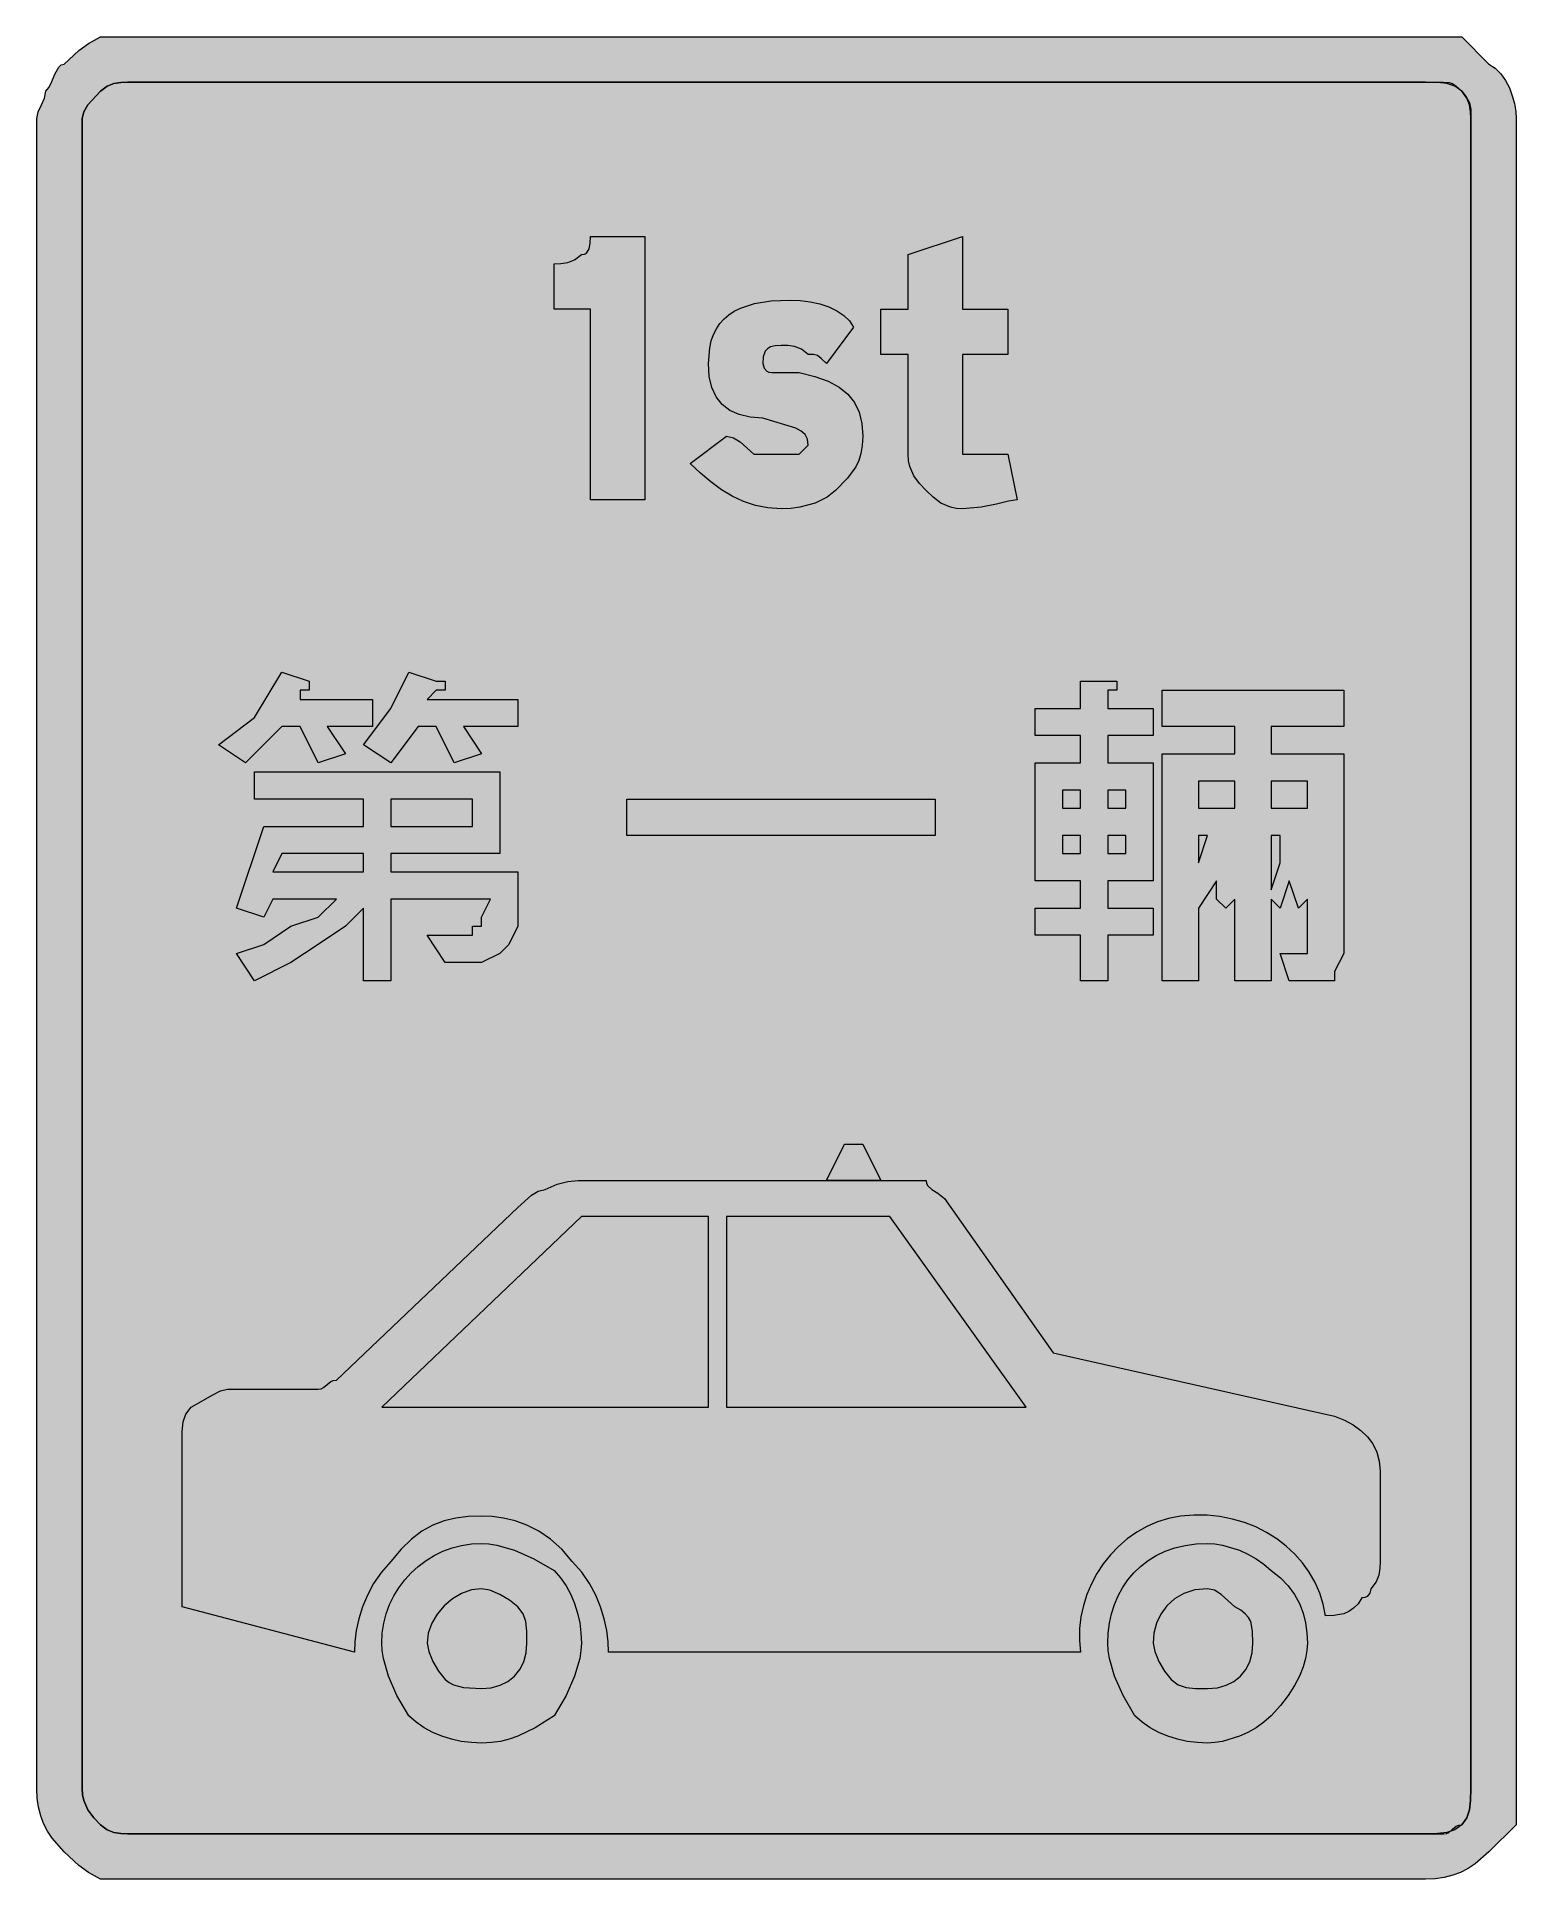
# Model space of a CAD drawing. Header units: metres. Extents: x 184 to 380, y 20 to 264.
import ezdxf

# ---------------------------------------------------------------- set-up
doc = ezdxf.new("R2010")
doc.units = ezdxf.units.M
for name, color, linetype, true_color in [('FILL_BLACK_000000', 7, 'Continuous', 0x000000), ('FILL_RED_FF0000', 7, 'Continuous', 0xff0000), ('FILL_WHITE_FFFFFF', 7, 'Continuous', 0xffffff)]:
    doc.layers.add(name, color=color, linetype=linetype, true_color=true_color)

msp = doc.modelspace()

# ---------------------------------------------------------------- hatches: boundary and pattern name
at = {"layer": 'FILL_BLACK_000000', "true_color": 0x000000}
h = msp.add_hatch(color=7, dxfattribs=at)
h.dxf.hatch_style = 1
h.paths.add_polyline_path([(376.35, 260.4), (377.19, 259.84), (377.93, 259.11), (378.54, 258.23), (379.05, 257.25), (379.44, 256.22), (379.72, 255.17), (379.89, 254.15), (379.95, 253.2), (379.95, 32.4), (379.95, 27.6), (376.35, 24), (374.53, 22.43), (373.59, 21.81), (372.6, 21.3), (371.56, 20.91), (370.44, 20.62), (369.25, 20.46), (367.95, 20.4), (196.35, 20.4), (192.75, 20.4), (191.16, 21.3), (189.9, 22.2), (187.95, 24), (186.37, 25.82), (185.76, 26.76), (185.25, 27.75), (184.86, 28.79), (184.57, 29.91), (184.41, 31.1), (184.35, 32.4), (184.35, 253.2), (184.54, 254.1), (184.95, 255), (185.36, 255.9), (185.55, 256.8), (185.95, 257.3), (186.26, 257.87), (186.75, 259.05), (187.24, 260.01), (187.55, 260.29), (187.95, 260.4), (189.9, 262.2), (191.16, 263.1), (192.75, 264), (196.35, 264), (367.95, 264), (372.75, 264), (376.35, 260.4)])
h.paths.add_polyline_path([(194.55, 257.85), (193.65, 257.49), (192.75, 256.8), (191.1, 255), (190.56, 254.1), (190.35, 253.2), (190.35, 32.4), (190.4, 31.55), (190.56, 30.81), (191.1, 29.55), (191.87, 28.52), (192.75, 27.6), (193.65, 26.91), (194.55, 26.55), (195.45, 26.42), (196.35, 26.4), (367.95, 26.4), (370.35, 26.4), (370.75, 26.45), (371.06, 26.59), (371.55, 27), (372.04, 27.41), (372.35, 27.55), (372.75, 27.6), (373.44, 28.52), (373.8, 29.55), (373.93, 30.81), (373.95, 32.4), (373.95, 253.2), (373.93, 254.1), (373.8, 255), (373.44, 255.9), (372.75, 256.8), (371.83, 257.49), (370.8, 257.85), (369.54, 257.98), (367.95, 258), (196.35, 258), (195.45, 257.98), (194.55, 257.85)], flags=16)
h = msp.add_hatch(color=7, dxfattribs=at)
h.dxf.hatch_style = 1
h.paths.add_polyline_path([(264.75, 202.8), (257.55, 202.8), (257.55, 228), (252.75, 228), (252.75, 234), (253.65, 234.02), (254.55, 234.15), (255.45, 234.51), (256.35, 235.2), (256.75, 235.25), (257.04, 235.41), (257.4, 235.95), (257.53, 236.72), (257.55, 237.6), (264.75, 237.6), (264.75, 202.8)])
h = msp.add_hatch(color=7, dxfattribs=at)
h.dxf.hatch_style = 1
h.paths.add_polyline_path([(312.75, 228), (312.75, 222), (306.75, 222), (306.75, 211.2), (306.75, 208.8), (309.15, 208.8), (310.35, 208.8), (312.75, 208.8), (313.95, 202.8), (312.82, 202.61), (311.25, 202.2), (309.22, 201.79), (306.75, 201.6), (305.9, 201.65), (305.16, 201.81), (303.9, 202.35), (302.87, 203.12), (301.95, 204), (301.07, 204.92), (300.3, 205.95), (299.76, 207.21), (299.6, 207.95), (299.55, 208.8), (299.55, 222), (295.95, 222), (295.95, 228), (299.55, 228), (299.55, 235.2), (306.75, 237.6), (306.75, 228), (312.75, 228)])
h = msp.add_hatch(color=7, dxfattribs=at)
h.dxf.hatch_style = 1
h.paths.add_polyline_path([(293.49, 209.96), (293.32, 208.89), (293.04, 207.97), (292.65, 207.15), (291.52, 205.63), (289.95, 204), (288.83, 203.12), (287.25, 202.35), (285.23, 201.81), (284.04, 201.65), (282.75, 201.6), (281, 201.71), (279.36, 202.03), (277.79, 202.55), (276.3, 203.25), (274.86, 204.12), (273.47, 205.14), (272.1, 206.31), (270.75, 207.6), (275.55, 211.2), (276.45, 210.99), (277.35, 210.45), (279.15, 208.8), (282.75, 208.8), (285.15, 208.8), (286.35, 210), (286.24, 210.79), (285.92, 211.41), (285.4, 211.88), (284.7, 212.25), (280.35, 213.6), (278.66, 213.71), (277.2, 214.05), (275.96, 214.61), (274.95, 215.4), (274.16, 216.41), (273.6, 217.65), (273.26, 219.11), (273.15, 220.8), (273.32, 222.88), (273.53, 223.8), (273.82, 224.64), (274.2, 225.41), (274.67, 226.09), (275.22, 226.71), (275.85, 227.25), (276.57, 227.72), (277.37, 228.12), (279.22, 228.73), (281.42, 229.09), (283.95, 229.2), (285.3, 229.14), (286.61, 228.97), (287.87, 228.69), (289.05, 228.3), (290.11, 227.79), (291.04, 227.17), (291.79, 226.44), (292.35, 225.6), (288.75, 220.8), (288.04, 221.49), (287.55, 221.85), (287.06, 221.98), (286.35, 222), (285.45, 222.69), (284.55, 223.05), (283.65, 223.18), (282.75, 223.2), (281.96, 223.15), (281.36, 222.99), (280.94, 222.76), (280.65, 222.45), (280.39, 221.68), (280.35, 220.8), (280.5, 220.2), (280.86, 219.79), (281.15, 219.65), (281.55, 219.6), (285.15, 219.6), (287.23, 219.09), (288.99, 218.46), (290.44, 217.68), (291.6, 216.75), (292.47, 215.65), (293.08, 214.37), (293.44, 212.89), (293.55, 211.2), (293.49, 209.96)])
h = msp.add_hatch(color=7, dxfattribs=at)
h.dxf.hatch_style = 1
h.paths.add_polyline_path([(220.35, 177.6), (219.15, 177.6), (219.15, 176.4), (228.75, 176.4), (228.75, 172.8), (222.75, 172.8), (225.15, 169.2), (221.55, 168), (219.15, 172.8), (216.75, 172.8), (211.95, 168), (208.35, 170.4), (213.15, 174), (216.75, 180), (220.35, 178.8), (220.35, 177.6)])
h = msp.add_hatch(color=7, dxfattribs=at)
h.dxf.hatch_style = 1
h.paths.add_polyline_path([(238.35, 178.8), (238.35, 177.6), (237.15, 177.6), (235.95, 176.4), (247.95, 176.4), (247.95, 172.8), (240.75, 172.8), (243.15, 169.2), (239.55, 168), (237.15, 172.8), (234.75, 172.8), (231.15, 168), (227.55, 170.4), (231.15, 175.2), (233.55, 180), (237.15, 178.8), (238.35, 178.8)])
h = msp.add_hatch(color=7, dxfattribs=at)
h.dxf.hatch_style = 1
h.paths.add_polyline_path([(325.95, 178.8), (327.15, 178.8), (327.15, 177.6), (325.95, 177.6), (325.95, 175.2), (331.95, 175.2), (331.95, 171.6), (325.95, 171.6), (325.95, 168), (331.95, 168), (331.95, 152.4), (325.95, 152.4), (325.95, 148.8), (331.95, 148.8), (331.95, 145.2), (325.95, 145.2), (325.95, 139.2), (322.35, 139.2), (322.35, 145.2), (316.35, 145.2), (316.35, 148.8), (322.35, 148.8), (322.35, 152.4), (316.35, 152.4), (316.35, 168), (322.35, 168), (322.35, 171.6), (316.35, 171.6), (316.35, 175.2), (322.35, 175.2), (322.35, 178.8), (324.75, 178.8), (325.95, 178.8)])
h.paths.add_polyline_path([(328.35, 162), (328.35, 164.4), (325.95, 164.4), (325.95, 162), (328.35, 162)], flags=16)
h.paths.add_polyline_path([(325.95, 156), (328.35, 156), (328.35, 158.4), (325.95, 158.4), (325.95, 156)], flags=16)
h.paths.add_polyline_path([(319.95, 164.4), (319.95, 162), (322.35, 162), (322.35, 164.4), (319.95, 164.4)], flags=16)
h.paths.add_polyline_path([(322.35, 158.4), (319.95, 158.4), (319.95, 156), (322.35, 156), (322.35, 158.4)], flags=16)
h = msp.add_hatch(color=7, dxfattribs=at)
h.dxf.hatch_style = 1
h.paths.add_polyline_path([(347.55, 169.2), (357.15, 169.2), (357.15, 142.8), (355.95, 140.4), (355.95, 139.2), (354.75, 139.2), (352.35, 139.2), (349.95, 139.2), (348.75, 142.8), (351.15, 142.8), (352.35, 142.8), (352.35, 144), (352.35, 150), (351.15, 148.8), (349.95, 152.4), (348.75, 148.8), (347.55, 150), (347.55, 139.2), (342.75, 139.2), (342.75, 150), (341.55, 148.8), (340.35, 150), (340.35, 152.4), (337.95, 148.8), (337.95, 139.2), (333.15, 139.2), (333.15, 169.2), (342.75, 169.2), (342.75, 172.8), (333.15, 172.8), (333.15, 177.6), (357.15, 177.6), (357.15, 172.8), (347.55, 172.8), (347.55, 169.2)])
h.paths.add_polyline_path([(339.15, 158.4), (337.95, 158.4), (337.95, 154.8), (339.15, 158.4)], flags=16)
h.paths.add_polyline_path([(347.55, 151.2), (348.75, 154.8), (348.75, 158.4), (347.55, 158.4), (347.55, 151.2)], flags=16)
h.paths.add_polyline_path([(347.55, 165.6), (347.55, 162), (352.35, 162), (352.35, 165.6), (347.55, 165.6)], flags=16)
h.paths.add_polyline_path([(342.75, 165.6), (337.95, 165.6), (337.95, 162), (342.75, 162), (342.75, 165.6)], flags=16)
h = msp.add_hatch(color=7, dxfattribs=at)
h.dxf.hatch_style = 1
h.paths.add_polyline_path([(231.15, 156), (231.15, 153.6), (247.95, 153.6), (247.95, 146.4), (246.75, 144), (245.55, 142.8), (243.15, 141.6), (240.75, 141.6), (238.35, 141.6), (235.95, 145.2), (239.55, 145.2), (241.95, 145.2), (241.95, 146.4), (243.15, 146.4), (243.15, 147.6), (244.35, 150), (231.15, 150), (231.15, 139.2), (227.55, 139.2), (227.55, 148.8), (225.15, 146.4), (221.55, 144), (217.95, 141.6), (213.15, 139.2), (210.75, 142.8), (214.35, 144), (217.95, 146.4), (221.55, 147.6), (223.95, 150), (215.55, 150), (214.35, 147.6), (210.75, 148.8), (214.35, 159.6), (227.55, 159.6), (227.55, 163.2), (213.15, 163.2), (213.15, 166.8), (245.55, 166.8), (245.55, 156), (231.15, 156)])
h.paths.add_polyline_path([(216.75, 156), (215.55, 153.6), (227.55, 153.6), (227.55, 156), (216.75, 156)], flags=16)
h.paths.add_polyline_path([(241.95, 163.2), (231.15, 163.2), (231.15, 159.6), (241.95, 159.6), (241.95, 163.2)], flags=16)
h = msp.add_hatch(color=7, dxfattribs=at)
h.dxf.hatch_style = 1
h.paths.add_polyline_path([(303.15, 163.2), (303.15, 158.4), (262.35, 158.4), (262.35, 163.2), (303.15, 163.2)])
h = msp.add_hatch(color=7, dxfattribs=at)
h.dxf.hatch_style = 1
h.paths.add_polyline_path([(295.95, 112.8), (288.75, 112.8), (291.15, 117.6), (293.55, 117.6), (295.95, 112.8)])
h = msp.add_hatch(color=7, dxfattribs=at)
h.dxf.hatch_style = 1
h.paths.add_polyline_path([(230.22, 54.23), (230.55, 55.49), (231, 56.7), (231.56, 57.85), (232.23, 58.94), (232.99, 59.96), (233.85, 60.9), (234.79, 61.76), (235.81, 62.52), (236.9, 63.19), (238.05, 63.75), (239.26, 64.2), (240.52, 64.53), (241.82, 64.73), (243.15, 64.8), (244.1, 64.74), (245.16, 64.58), (247.5, 63.9), (250.07, 62.77), (252.75, 61.2), (253.59, 60.25), (254.33, 59.19), (254.94, 58.06), (255.45, 56.85), (255.84, 55.59), (256.13, 54.28), (256.29, 52.95), (256.35, 51.6), (256.29, 50.65), (256.13, 49.59), (255.45, 47.25), (254.33, 44.68), (252.75, 42), (250.24, 40.43), (247.95, 39.3), (246.82, 38.91), (245.66, 38.62), (244.45, 38.46), (243.15, 38.4), (241.8, 38.46), (240.47, 38.62), (239.16, 38.91), (237.9, 39.3), (236.69, 39.81), (235.56, 40.43), (234.5, 41.16), (233.55, 42), (231.97, 44.68), (230.85, 47.25), (230.17, 49.59), (230.01, 50.65), (229.95, 51.6), (230.02, 52.93), (230.22, 54.23)])
h.paths.add_polyline_path([(236.7, 49.2), (237.47, 47.89), (238.35, 46.8), (238.85, 46.4), (239.44, 46.11), (240.75, 45.75), (243.15, 45.6), (244.44, 45.71), (245.61, 46.03), (246.63, 46.55), (247.5, 47.25), (248.2, 48.12), (248.72, 49.14), (249.04, 50.31), (249.15, 51.6), (249.13, 53.19), (249, 54.45), (248.64, 55.48), (247.95, 56.4), (246.86, 57.28), (245.55, 58.05), (244.24, 58.59), (243.15, 58.8), (241.81, 58.64), (240.51, 58.18), (239.29, 57.47), (238.2, 56.55), (237.28, 55.46), (236.57, 54.24), (236.11, 52.94), (235.95, 51.6), (236.16, 50.51), (236.7, 49.2)], flags=16)
h = msp.add_hatch(color=7, dxfattribs=at)
h.dxf.hatch_style = 1
h.paths.add_polyline_path([(326.17, 54.23), (326.45, 55.49), (326.83, 56.7), (327.32, 57.85), (327.91, 58.94), (328.61, 59.96), (329.4, 60.9), (330.29, 61.76), (331.28, 62.52), (332.37, 63.19), (333.54, 63.75), (334.81, 64.2), (336.17, 64.53), (337.62, 64.73), (339.15, 64.8), (340.1, 64.74), (341.14, 64.58), (343.35, 63.9), (344.47, 63.39), (345.56, 62.77), (346.6, 62.04), (347.55, 61.2), (348.79, 60.25), (349.82, 59.19), (350.65, 58.06), (351.3, 56.85), (351.78, 55.59), (352.11, 54.28), (352.29, 52.95), (352.35, 51.6), (352.29, 50.65), (352.11, 49.59), (351.78, 48.46), (351.3, 47.25), (350.65, 45.99), (349.82, 44.68), (348.79, 43.35), (347.55, 42), (346.6, 41.16), (345.56, 40.43), (344.47, 39.81), (343.35, 39.3), (341.14, 38.62), (340.1, 38.46), (339.15, 38.4), (337.8, 38.46), (336.47, 38.62), (335.16, 38.91), (333.9, 39.3), (332.69, 39.81), (331.56, 40.43), (330.5, 41.16), (329.55, 42), (327.97, 44.68), (326.85, 47.25), (326.17, 49.59), (326.01, 50.65), (325.95, 51.6), (326.01, 52.93), (326.17, 54.23)])
h.paths.add_polyline_path([(332.7, 49.2), (333.47, 47.89), (334.35, 46.8), (335.27, 46.11), (336.3, 45.75), (337.56, 45.62), (339.15, 45.6), (340.44, 45.71), (341.61, 46.03), (342.63, 46.55), (343.5, 47.25), (344.2, 48.12), (344.72, 49.14), (345.04, 50.31), (345.15, 51.6), (345.11, 53.19), (344.85, 54.45), (344.56, 54.99), (344.14, 55.48), (343.54, 55.95), (342.75, 56.4), (340.95, 58.05), (340.05, 58.59), (339.15, 58.8), (337.46, 58.64), (336, 58.18), (334.76, 57.47), (333.75, 56.55), (332.96, 55.46), (332.4, 54.24), (332.06, 52.94), (331.95, 51.6), (332.16, 50.51), (332.7, 49.2)], flags=16)
at = {"layer": 'FILL_RED_FF0000', "true_color": 0xff0000}
h = msp.add_hatch(color=7, dxfattribs=at)
h.dxf.hatch_style = 1
h.paths.add_polyline_path([(259.38, 54.83), (258.9, 56.4), (258.25, 57.97), (257.42, 59.51), (256.39, 61), (255.15, 62.4), (253.75, 64.04), (252.26, 65.36), (250.72, 66.41), (249.15, 67.2), (247.58, 67.77), (246.04, 68.14), (244.55, 68.34), (243.15, 68.4), (241.4, 68.34), (239.76, 68.14), (238.19, 67.77), (236.7, 67.2), (235.26, 66.41), (233.87, 65.36), (232.5, 64.04), (231.15, 62.4), (229.91, 61), (228.88, 59.51), (228.05, 57.97), (227.4, 56.4), (226.92, 54.83), (226.59, 53.29), (226.41, 51.8), (226.35, 50.4), (203.55, 56.4), (203.55, 78), (203.57, 79.59), (203.7, 80.85), (204.06, 81.88), (204.75, 82.8), (207.6, 84.45), (208.63, 84.99), (209.55, 85.2), (219.15, 85.2), (221.55, 85.2), (221.95, 85.25), (222.26, 85.39), (222.75, 85.8), (223.24, 86.21), (223.55, 86.35), (223.95, 86.4), (247.95, 109.2), (249.75, 110.85), (250.65, 111.39), (251.55, 111.6), (253.16, 112.29), (254.55, 112.65), (255.94, 112.78), (257.55, 112.8), (298.35, 112.8), (301.95, 112.8), (302, 112.4), (302.16, 112.09), (302.7, 111.6), (303.47, 111.11), (304.35, 110.4), (318.75, 90), (355.95, 81.6), (357.24, 81.09), (358.41, 80.47), (359.43, 79.74), (360.3, 78.9), (361, 77.94), (361.52, 76.87), (361.84, 75.69), (361.95, 74.4), (361.95, 62.4), (361.93, 61.5), (361.8, 60.6), (361.44, 59.7), (360.75, 58.8), (360.6, 58.2), (360.24, 57.79), (359.95, 57.65), (359.55, 57.6), (359.05, 56.81), (358.46, 56.21), (357.82, 55.79), (357.15, 55.5), (355.84, 55.24), (354.75, 55.2), (354.44, 56.75), (353.97, 58.23), (353.36, 59.64), (352.59, 60.97), (351.7, 62.23), (350.68, 63.38), (349.54, 64.44), (348.3, 65.4), (346.96, 66.24), (345.53, 66.97), (344.02, 67.56), (342.43, 68.02), (340.78, 68.35), (339.08, 68.52), (337.33, 68.54), (335.55, 68.4), (334, 68.09), (332.52, 67.63), (331.11, 67.01), (329.78, 66.26), (328.52, 65.39), (327.37, 64.39), (326.31, 63.29), (325.35, 62.1), (324.51, 60.82), (323.78, 59.47), (323.19, 58.06), (322.73, 56.59), (322.4, 55.08), (322.23, 53.54), (322.21, 51.97), (322.35, 50.4), (259.95, 50.4), (259.89, 51.8), (259.71, 53.29), (259.38, 54.83)])
h.paths.add_polyline_path([(256.35, 108), (229.95, 82.8), (273.15, 82.8), (273.15, 108), (256.35, 108)], flags=16)
h.paths.add_polyline_path([(275.55, 108), (275.55, 82.8), (315.15, 82.8), (297.15, 108), (275.55, 108)], flags=16)
at = {"layer": 'FILL_WHITE_FFFFFF', "true_color": 0xffffff}
h = msp.add_hatch(color=7, dxfattribs=at)
h.dxf.hatch_style = 1
h.paths.add_polyline_path([(367.95, 258), (370.35, 258), (371.06, 257.98), (371.55, 257.85), (372.04, 257.49), (372.75, 256.8), (373.35, 256.05), (373.76, 255.28), (373.95, 254.4), (373.95, 253.2), (373.95, 32.4), (373.93, 30.81), (373.8, 29.55), (373.44, 28.52), (372.75, 27.6), (371.83, 26.91), (370.8, 26.55), (369.54, 26.42), (367.95, 26.4), (196.35, 26.4), (195.45, 26.42), (194.55, 26.55), (193.65, 26.91), (192.75, 27.6), (191.87, 28.52), (191.1, 29.55), (190.56, 30.81), (190.4, 31.55), (190.35, 32.4), (190.35, 253.2), (190.56, 254.1), (191.1, 255), (192.75, 256.8), (193.65, 257.49), (194.55, 257.85), (195.45, 257.98), (196.35, 258), (367.95, 258)])

# ---------------------------------------------------------------- linework, layer by layer
at = {"layer": 'FILL_BLACK_000000', "lineweight": 0, "true_color": 0x000000}
for points in [[(376.35, 260.4), (377.19, 259.84), (377.93, 259.11), (378.54, 258.23), (379.05, 257.25), (379.44, 256.22), (379.72, 255.17), (379.89, 254.15), (379.95, 253.2), (379.95, 32.4), (379.95, 27.6), (376.35, 24), (374.53, 22.43), (373.59, 21.81), (372.6, 21.3), (371.56, 20.91), (370.44, 20.62), (369.25, 20.46), (367.95, 20.4), (196.35, 20.4), (192.75, 20.4), (191.16, 21.3), (189.9, 22.2), (187.95, 24), (186.37, 25.82), (185.76, 26.76), (185.25, 27.75), (184.86, 28.79), (184.57, 29.91), (184.41, 31.1), (184.35, 32.4), (184.35, 253.2), (184.54, 254.1), (184.95, 255), (185.36, 255.9), (185.55, 256.8), (185.95, 257.3), (186.26, 257.87), (186.75, 259.05), (187.24, 260.01), (187.55, 260.29), (187.95, 260.4), (189.9, 262.2), (191.16, 263.1), (192.75, 264), (196.35, 264), (367.95, 264), (372.75, 264)], [(194.55, 257.85), (193.65, 257.49), (192.75, 256.8), (191.1, 255), (190.56, 254.1), (190.35, 253.2), (190.35, 32.4), (190.4, 31.55), (190.56, 30.81), (191.1, 29.55), (191.87, 28.52), (192.75, 27.6), (193.65, 26.91), (194.55, 26.55), (195.45, 26.42), (196.35, 26.4), (367.95, 26.4), (370.35, 26.4), (370.75, 26.45), (371.06, 26.59), (371.55, 27), (372.04, 27.41), (372.35, 27.55), (372.75, 27.6), (373.44, 28.52), (373.8, 29.55), (373.93, 30.81), (373.95, 32.4), (373.95, 253.2), (373.93, 254.1), (373.8, 255), (373.44, 255.9), (372.75, 256.8), (371.83, 257.49), (370.8, 257.85), (369.54, 257.98), (367.95, 258), (196.35, 258), (195.45, 257.98)], [(264.75, 202.8), (257.55, 202.8), (257.55, 228), (252.75, 228), (252.75, 234), (253.65, 234.02), (254.55, 234.15), (255.45, 234.51), (256.35, 235.2), (256.75, 235.25), (257.04, 235.41), (257.4, 235.95), (257.53, 236.72), (257.55, 237.6), (264.75, 237.6)], [(312.75, 228), (312.75, 222), (306.75, 222), (306.75, 211.2), (306.75, 208.8), (309.15, 208.8), (310.35, 208.8), (312.75, 208.8), (313.95, 202.8), (312.82, 202.61), (311.25, 202.2), (309.22, 201.79), (306.75, 201.6), (305.9, 201.65), (305.16, 201.81), (303.9, 202.35), (302.87, 203.12), (301.95, 204), (301.07, 204.92), (300.3, 205.95), (299.76, 207.21), (299.6, 207.95), (299.55, 208.8), (299.55, 222), (295.95, 222), (295.95, 228), (299.55, 228), (299.55, 235.2), (306.75, 237.6), (306.75, 228)], [(293.49, 209.96), (293.32, 208.89), (293.04, 207.97), (292.65, 207.15), (291.52, 205.63), (289.95, 204), (288.83, 203.12), (287.25, 202.35), (285.23, 201.81), (284.04, 201.65), (282.75, 201.6), (281, 201.71), (279.36, 202.03), (277.79, 202.55), (276.3, 203.25), (274.86, 204.12), (273.47, 205.14), (272.1, 206.31), (270.75, 207.6), (275.55, 211.2), (276.45, 210.99), (277.35, 210.45), (279.15, 208.8), (282.75, 208.8), (285.15, 208.8), (286.35, 210), (286.24, 210.79), (285.92, 211.41), (285.4, 211.88), (284.7, 212.25), (280.35, 213.6), (278.66, 213.71), (277.2, 214.05), (275.96, 214.61), (274.95, 215.4), (274.16, 216.41), (273.6, 217.65), (273.26, 219.11), (273.15, 220.8), (273.32, 222.88), (273.53, 223.8), (273.82, 224.64), (274.2, 225.41), (274.67, 226.09), (275.22, 226.71), (275.85, 227.25), (276.57, 227.72), (277.37, 228.12), (279.22, 228.73), (281.42, 229.09), (283.95, 229.2), (285.3, 229.14), (286.61, 228.97), (287.87, 228.69), (289.05, 228.3), (290.11, 227.79), (291.04, 227.17), (291.79, 226.44), (292.35, 225.6), (288.75, 220.8), (288.04, 221.49), (287.55, 221.85), (287.06, 221.98), (286.35, 222), (285.45, 222.69), (284.55, 223.05), (283.65, 223.18), (282.75, 223.2), (281.96, 223.15), (281.36, 222.99), (280.94, 222.76), (280.65, 222.45), (280.39, 221.68), (280.35, 220.8), (280.5, 220.2), (280.86, 219.79), (281.15, 219.65), (281.55, 219.6), (285.15, 219.6), (287.23, 219.09), (288.99, 218.46), (290.44, 217.68), (291.6, 216.75), (292.47, 215.65), (293.08, 214.37), (293.44, 212.89), (293.55, 211.2)], [(220.35, 177.6), (219.15, 177.6), (219.15, 176.4), (228.75, 176.4), (228.75, 172.8), (222.75, 172.8), (225.15, 169.2), (221.55, 168), (219.15, 172.8), (216.75, 172.8), (211.95, 168), (208.35, 170.4), (213.15, 174), (216.75, 180), (220.35, 178.8)], [(238.35, 178.8), (238.35, 177.6), (237.15, 177.6), (235.95, 176.4), (247.95, 176.4), (247.95, 172.8), (240.75, 172.8), (243.15, 169.2), (239.55, 168), (237.15, 172.8), (234.75, 172.8), (231.15, 168), (227.55, 170.4), (231.15, 175.2), (233.55, 180), (237.15, 178.8)], [(325.95, 178.8), (327.15, 178.8), (327.15, 177.6), (325.95, 177.6), (325.95, 175.2), (331.95, 175.2), (331.95, 171.6), (325.95, 171.6), (325.95, 168), (331.95, 168), (331.95, 152.4), (325.95, 152.4), (325.95, 148.8), (331.95, 148.8), (331.95, 145.2), (325.95, 145.2), (325.95, 139.2), (322.35, 139.2), (322.35, 145.2), (316.35, 145.2), (316.35, 148.8), (322.35, 148.8), (322.35, 152.4), (316.35, 152.4), (316.35, 168), (322.35, 168), (322.35, 171.6), (316.35, 171.6), (316.35, 175.2), (322.35, 175.2), (322.35, 178.8), (324.75, 178.8)], [(347.55, 169.2), (357.15, 169.2), (357.15, 142.8), (355.95, 140.4), (355.95, 139.2), (354.75, 139.2), (352.35, 139.2), (349.95, 139.2), (348.75, 142.8), (351.15, 142.8), (352.35, 142.8), (352.35, 144), (352.35, 150), (351.15, 148.8), (349.95, 152.4), (348.75, 148.8), (347.55, 150), (347.55, 139.2), (342.75, 139.2), (342.75, 150), (341.55, 148.8), (340.35, 150), (340.35, 152.4), (337.95, 148.8), (337.95, 139.2), (333.15, 139.2), (333.15, 169.2), (342.75, 169.2), (342.75, 172.8), (333.15, 172.8), (333.15, 177.6), (357.15, 177.6), (357.15, 172.8), (347.55, 172.8)], [(231.15, 156), (231.15, 153.6), (247.95, 153.6), (247.95, 146.4), (246.75, 144), (245.55, 142.8), (243.15, 141.6), (240.75, 141.6), (238.35, 141.6), (235.95, 145.2), (239.55, 145.2), (241.95, 145.2), (241.95, 146.4), (243.15, 146.4), (243.15, 147.6), (244.35, 150), (231.15, 150), (231.15, 139.2), (227.55, 139.2), (227.55, 148.8), (225.15, 146.4), (221.55, 144), (217.95, 141.6), (213.15, 139.2), (210.75, 142.8), (214.35, 144), (217.95, 146.4), (221.55, 147.6), (223.95, 150), (215.55, 150), (214.35, 147.6), (210.75, 148.8), (214.35, 159.6), (227.55, 159.6), (227.55, 163.2), (213.15, 163.2), (213.15, 166.8), (245.55, 166.8), (245.55, 156)], [(319.95, 164.4), (319.95, 162), (322.35, 162), (322.35, 164.4)], [(328.35, 162), (328.35, 164.4), (325.95, 164.4), (325.95, 162)], [(342.75, 165.6), (337.95, 165.6), (337.95, 162), (342.75, 162)], [(347.55, 165.6), (347.55, 162), (352.35, 162), (352.35, 165.6)], [(241.95, 163.2), (231.15, 163.2), (231.15, 159.6), (241.95, 159.6)], [(303.15, 163.2), (303.15, 158.4), (262.35, 158.4), (262.35, 163.2)], [(322.35, 158.4), (319.95, 158.4), (319.95, 156), (322.35, 156)], [(325.95, 156), (328.35, 156), (328.35, 158.4), (325.95, 158.4)], [(339.15, 158.4), (337.95, 158.4), (337.95, 154.8)], [(347.55, 151.2), (348.75, 154.8), (348.75, 158.4), (347.55, 158.4)], [(216.75, 156), (215.55, 153.6), (227.55, 153.6), (227.55, 156)], [(295.95, 112.8), (288.75, 112.8), (291.15, 117.6), (293.55, 117.6)], [(230.22, 54.23), (230.55, 55.49), (231, 56.7), (231.56, 57.85), (232.23, 58.94), (232.99, 59.96), (233.85, 60.9), (234.79, 61.76), (235.81, 62.52), (236.9, 63.19), (238.05, 63.75), (239.26, 64.2), (240.52, 64.53), (241.82, 64.73), (243.15, 64.8), (244.1, 64.74), (245.16, 64.58), (247.5, 63.9), (250.07, 62.77), (252.75, 61.2), (253.59, 60.25), (254.33, 59.19), (254.94, 58.06), (255.45, 56.85), (255.84, 55.59), (256.13, 54.28), (256.29, 52.95), (256.35, 51.6), (256.29, 50.65), (256.13, 49.59), (255.45, 47.25), (254.33, 44.68), (252.75, 42), (250.24, 40.43), (247.95, 39.3), (246.82, 38.91), (245.66, 38.62), (244.45, 38.46), (243.15, 38.4), (241.8, 38.46), (240.47, 38.62), (239.16, 38.91), (237.9, 39.3), (236.69, 39.81), (235.56, 40.43), (234.5, 41.16), (233.55, 42), (231.97, 44.68), (230.85, 47.25), (230.17, 49.59), (230.01, 50.65), (229.95, 51.6), (230.02, 52.93)], [(326.17, 54.23), (326.45, 55.49), (326.83, 56.7), (327.32, 57.85), (327.91, 58.94), (328.61, 59.96), (329.4, 60.9), (330.29, 61.76), (331.28, 62.52), (332.37, 63.19), (333.54, 63.75), (334.81, 64.2), (336.17, 64.53), (337.62, 64.73), (339.15, 64.8), (340.1, 64.74), (341.14, 64.58), (343.35, 63.9), (344.47, 63.39), (345.56, 62.77), (346.6, 62.04), (347.55, 61.2), (348.79, 60.25), (349.82, 59.19), (350.65, 58.06), (351.3, 56.85), (351.78, 55.59), (352.11, 54.28), (352.29, 52.95), (352.35, 51.6), (352.29, 50.65), (352.11, 49.59), (351.78, 48.46), (351.3, 47.25), (350.65, 45.99), (349.82, 44.68), (348.79, 43.35), (347.55, 42), (346.6, 41.16), (345.56, 40.43), (344.47, 39.81), (343.35, 39.3), (341.14, 38.62), (340.1, 38.46), (339.15, 38.4), (337.8, 38.46), (336.47, 38.62), (335.16, 38.91), (333.9, 39.3), (332.69, 39.81), (331.56, 40.43), (330.5, 41.16), (329.55, 42), (327.97, 44.68), (326.85, 47.25), (326.17, 49.59), (326.01, 50.65), (325.95, 51.6), (326.01, 52.93)], [(236.7, 49.2), (237.47, 47.89), (238.35, 46.8), (238.85, 46.4), (239.44, 46.11), (240.75, 45.75), (243.15, 45.6), (244.44, 45.71), (245.61, 46.03), (246.63, 46.55), (247.5, 47.25), (248.2, 48.12), (248.72, 49.14), (249.04, 50.31), (249.15, 51.6), (249.13, 53.19), (249, 54.45), (248.64, 55.48), (247.95, 56.4), (246.86, 57.28), (245.55, 58.05), (244.24, 58.59), (243.15, 58.8), (241.81, 58.64), (240.51, 58.18), (239.29, 57.47), (238.2, 56.55), (237.28, 55.46), (236.57, 54.24), (236.11, 52.94), (235.95, 51.6), (236.16, 50.51)], [(332.7, 49.2), (333.47, 47.89), (334.35, 46.8), (335.27, 46.11), (336.3, 45.75), (337.56, 45.62), (339.15, 45.6), (340.44, 45.71), (341.61, 46.03), (342.63, 46.55), (343.5, 47.25), (344.2, 48.12), (344.72, 49.14), (345.04, 50.31), (345.15, 51.6), (345.11, 53.19), (344.85, 54.45), (344.56, 54.99), (344.14, 55.48), (343.54, 55.95), (342.75, 56.4), (340.95, 58.05), (340.05, 58.59), (339.15, 58.8), (337.46, 58.64), (336, 58.18), (334.76, 57.47), (333.75, 56.55), (332.96, 55.46), (332.4, 54.24), (332.06, 52.94), (331.95, 51.6), (332.16, 50.51)]]:
    msp.add_lwpolyline(points, close=True, dxfattribs=at)
at = {"layer": 'FILL_RED_FF0000', "lineweight": 0, "true_color": 0xff0000}
for points in [[(259.38, 54.83), (258.9, 56.4), (258.25, 57.97), (257.42, 59.51), (256.39, 61), (255.15, 62.4), (253.75, 64.04), (252.26, 65.36), (250.72, 66.41), (249.15, 67.2), (247.58, 67.77), (246.04, 68.14), (244.55, 68.34), (243.15, 68.4), (241.4, 68.34), (239.76, 68.14), (238.19, 67.77), (236.7, 67.2), (235.26, 66.41), (233.87, 65.36), (232.5, 64.04), (231.15, 62.4), (229.91, 61), (228.88, 59.51), (228.05, 57.97), (227.4, 56.4), (226.92, 54.83), (226.59, 53.29), (226.41, 51.8), (226.35, 50.4), (203.55, 56.4), (203.55, 78), (203.57, 79.59), (203.7, 80.85), (204.06, 81.88), (204.75, 82.8), (207.6, 84.45), (208.63, 84.99), (209.55, 85.2), (219.15, 85.2), (221.55, 85.2), (221.95, 85.25), (222.26, 85.39), (222.75, 85.8), (223.24, 86.21), (223.55, 86.35), (223.95, 86.4), (247.95, 109.2), (249.75, 110.85), (250.65, 111.39), (251.55, 111.6), (253.16, 112.29), (254.55, 112.65), (255.94, 112.78), (257.55, 112.8), (298.35, 112.8), (301.95, 112.8), (302, 112.4), (302.16, 112.09), (302.7, 111.6), (303.47, 111.11), (304.35, 110.4), (318.75, 90), (355.95, 81.6), (357.24, 81.09), (358.41, 80.47), (359.43, 79.74), (360.3, 78.9), (361, 77.94), (361.52, 76.87), (361.84, 75.69), (361.95, 74.4), (361.95, 62.4), (361.93, 61.5), (361.8, 60.6), (361.44, 59.7), (360.75, 58.8), (360.6, 58.2), (360.24, 57.79), (359.95, 57.65), (359.55, 57.6), (359.05, 56.81), (358.46, 56.21), (357.82, 55.79), (357.15, 55.5), (355.84, 55.24), (354.75, 55.2), (354.44, 56.75), (353.97, 58.23), (353.36, 59.64), (352.59, 60.97), (351.7, 62.23), (350.68, 63.38), (349.54, 64.44), (348.3, 65.4), (346.96, 66.24), (345.53, 66.97), (344.02, 67.56), (342.43, 68.02), (340.78, 68.35), (339.08, 68.52), (337.33, 68.54), (335.55, 68.4), (334, 68.09), (332.52, 67.63), (331.11, 67.01), (329.78, 66.26), (328.52, 65.39), (327.37, 64.39), (326.31, 63.29), (325.35, 62.1), (324.51, 60.82), (323.78, 59.47), (323.19, 58.06), (322.73, 56.59), (322.4, 55.08), (322.23, 53.54), (322.21, 51.97), (322.35, 50.4), (259.95, 50.4), (259.89, 51.8), (259.71, 53.29)], [(256.35, 108), (229.95, 82.8), (273.15, 82.8), (273.15, 108)], [(275.55, 108), (275.55, 82.8), (315.15, 82.8), (297.15, 108)]]:
    msp.add_lwpolyline(points, close=True, dxfattribs=at)
at = {"layer": 'FILL_WHITE_FFFFFF', "lineweight": 0, "true_color": 0xffffff}
msp.add_lwpolyline([(367.95, 258), (370.35, 258), (371.06, 257.98), (371.55, 257.85), (372.04, 257.49), (372.75, 256.8), (373.35, 256.05), (373.76, 255.28), (373.95, 254.4), (373.95, 253.2), (373.95, 32.4), (373.93, 30.81), (373.8, 29.55), (373.44, 28.52), (372.75, 27.6), (371.83, 26.91), (370.8, 26.55), (369.54, 26.42), (367.95, 26.4), (196.35, 26.4), (195.45, 26.42), (194.55, 26.55), (193.65, 26.91), (192.75, 27.6), (191.87, 28.52), (191.1, 29.55), (190.56, 30.81), (190.4, 31.55), (190.35, 32.4), (190.35, 253.2), (190.56, 254.1), (191.1, 255), (192.75, 256.8), (193.65, 257.49), (194.55, 257.85), (195.45, 257.98), (196.35, 258)], close=True, dxfattribs=at)

doc.saveas('drawing.dxf')
